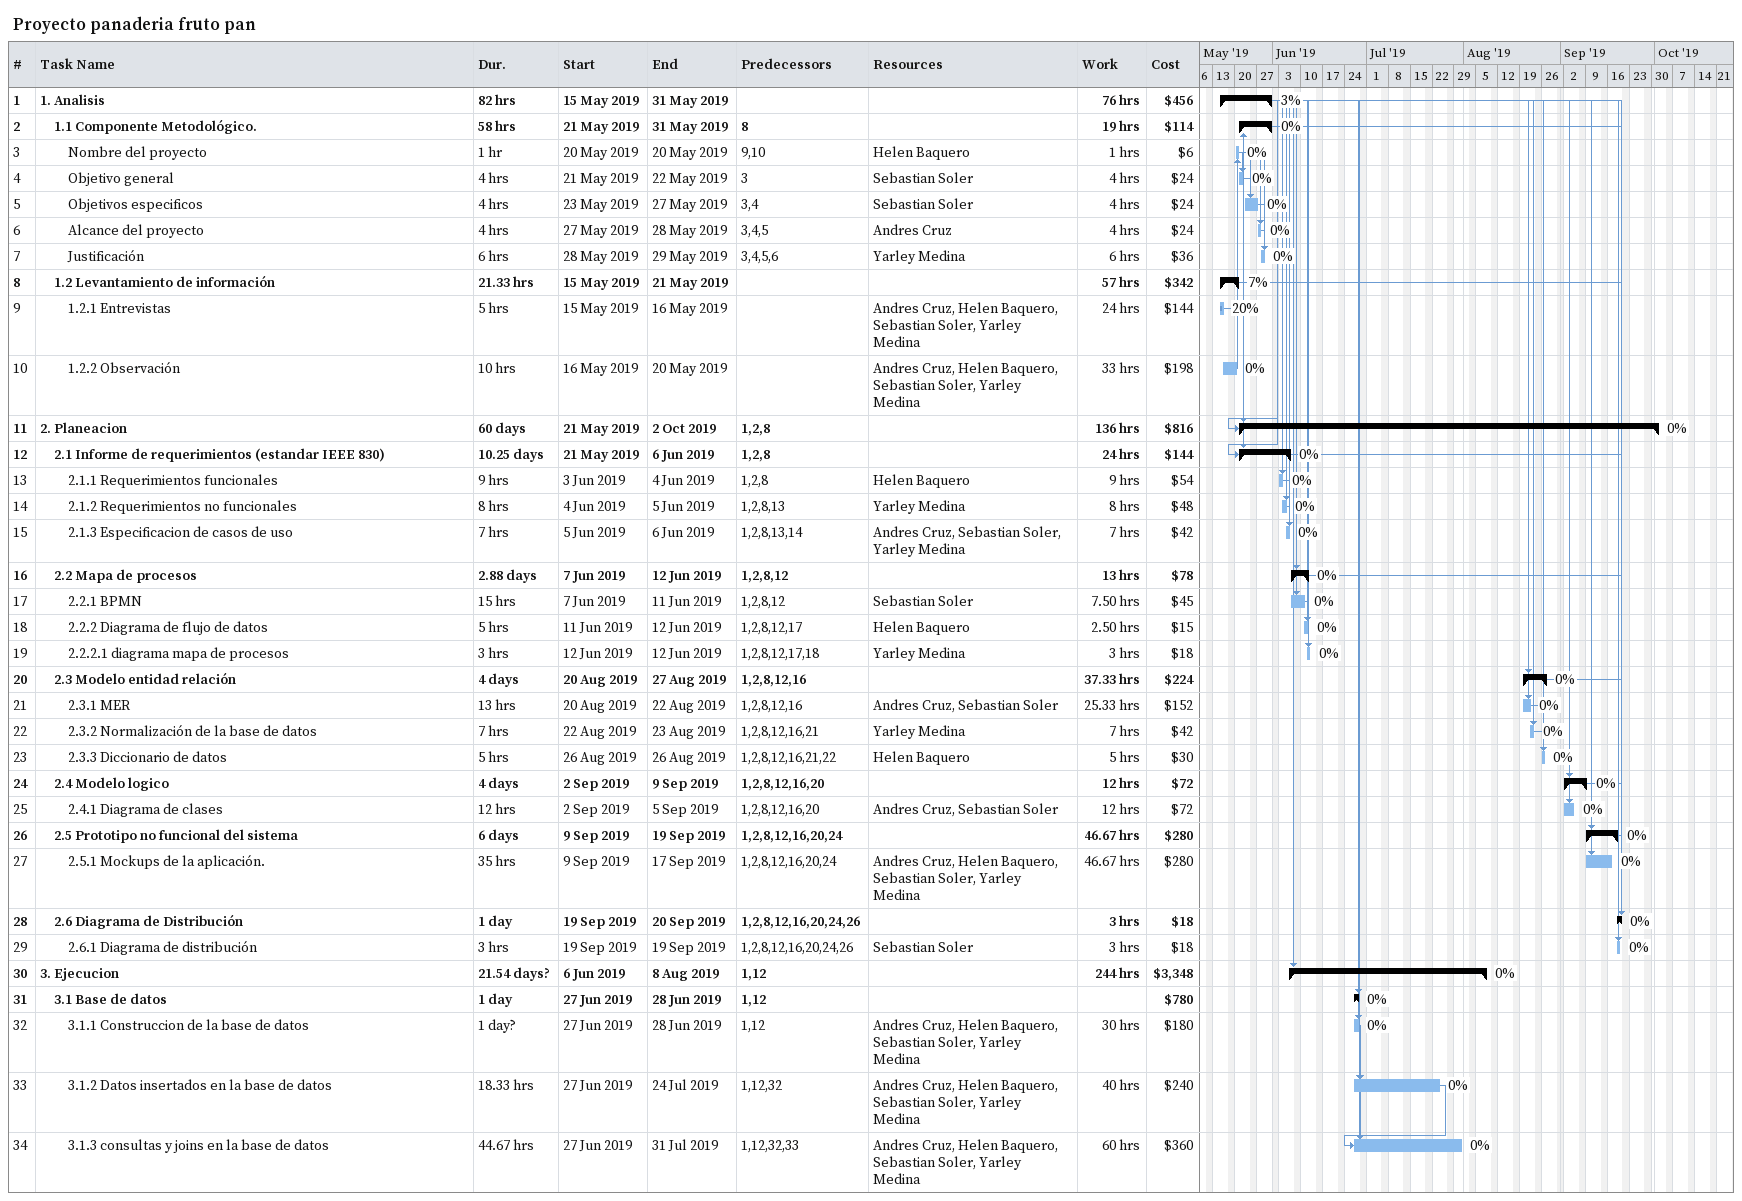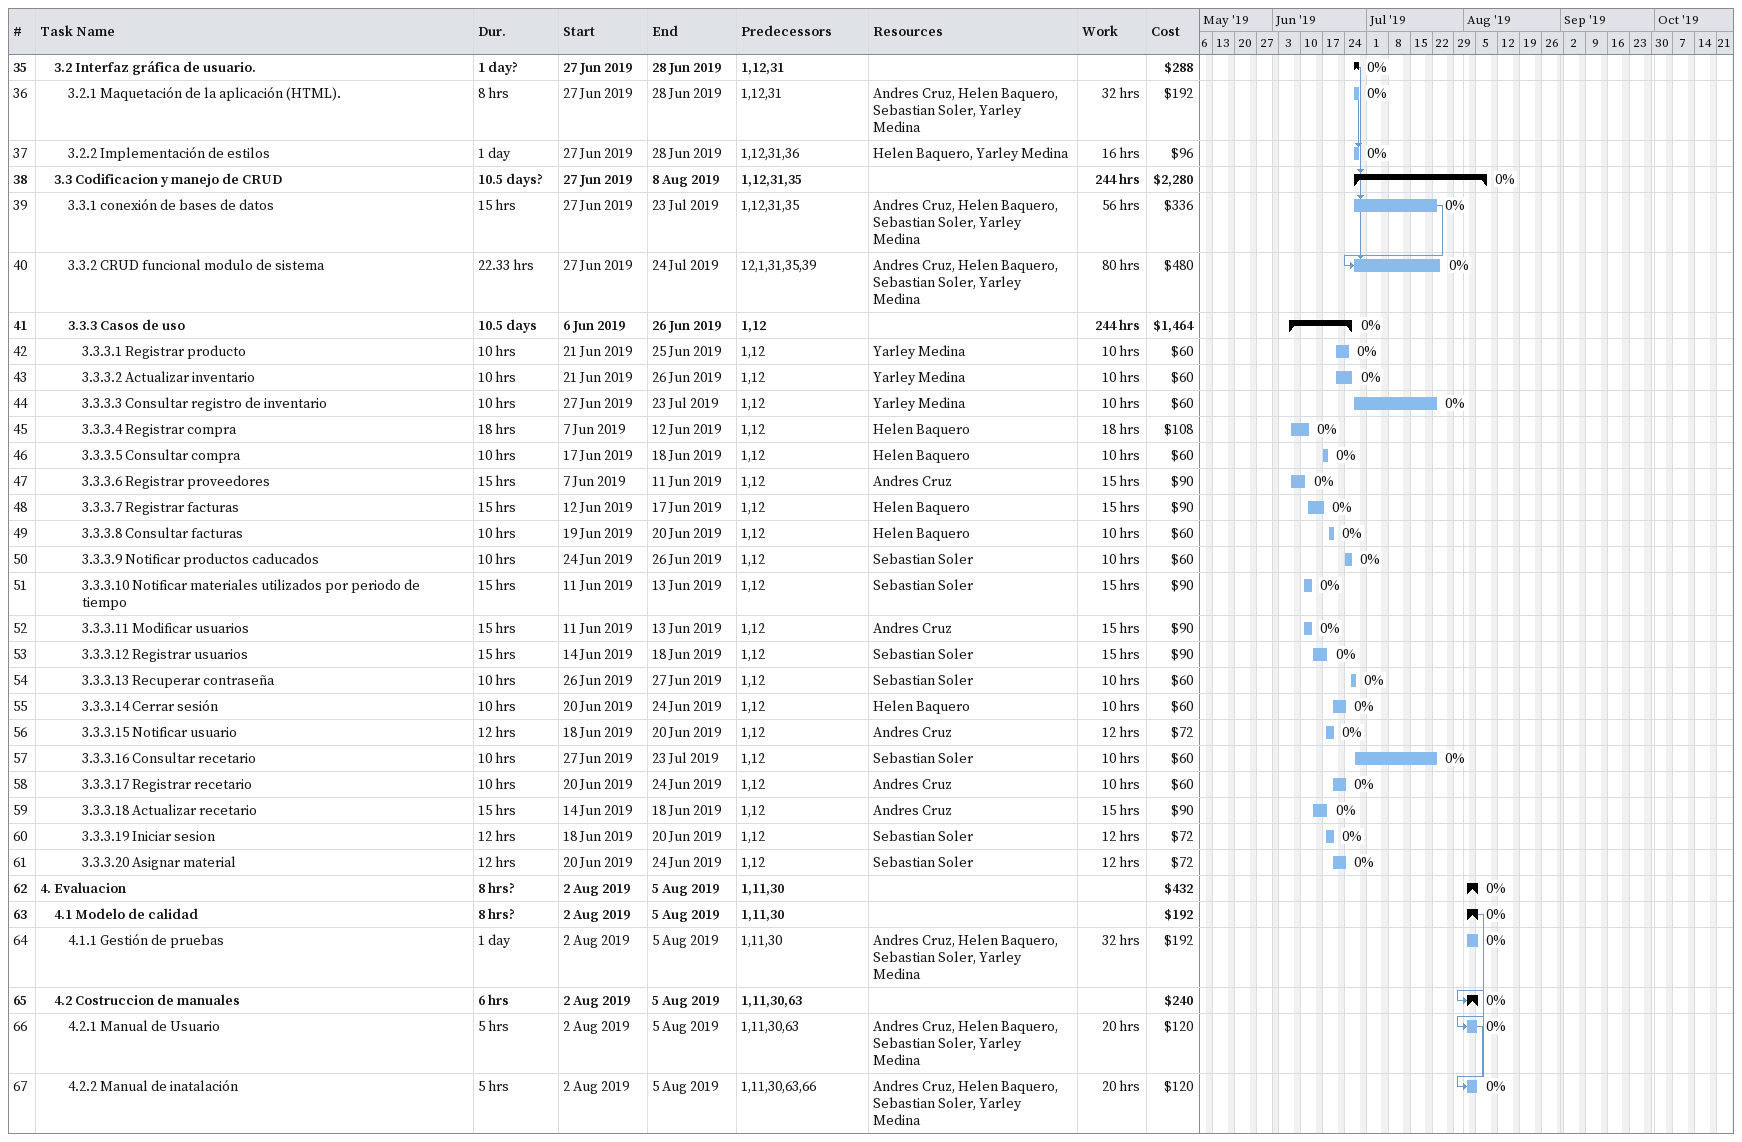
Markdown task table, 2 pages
Proyecto panaderia fruto pan

| ID | Level | Task | Duration | Start | Finish | Predecessors | Resources | % complete | Work (h) | Cost ($) |
|---|---|---|---|---|---|---|---|---|---|---|
| 1 | 1 | **1. Analisis** | 82h | 2019-05-15 | 2019-05-31 |  |  | 3 | 76 | 456 |
| 2 | 2 | **1.1 Componente Metodológico.** | 58h | 2019-05-21 | 2019-05-31 | 8 |  | 0 | 19 | 114 |
| 3 | 3 | Nombre del proyecto | 1h | 2019-05-20 | 2019-05-20 | 9, 10 | Helen Baquero | 0 | 1 | 6 |
| 4 | 3 | Objetivo general | 4h | 2019-05-21 | 2019-05-22 | 3 | Sebastian Soler | 0 | 4 | 24 |
| 5 | 3 | Objetivos especificos | 4h | 2019-05-23 | 2019-05-27 | 3, 4 | Sebastian Soler | 0 | 4 | 24 |
| 6 | 3 | Alcance del proyecto | 4h | 2019-05-27 | 2019-05-28 | 3, 4, 5 | Andres Cruz | 0 | 4 | 24 |
| 7 | 3 | Justificación | 6h | 2019-05-28 | 2019-05-29 | 3, 4, 5, 6 | Yarley Medina | 0 | 6 | 36 |
| 8 | 2 | **1.2 Levantamiento de información** | 21.33h | 2019-05-15 | 2019-05-21 |  |  | 7 | 57 | 342 |
| 9 | 3 | 1.2.1 Entrevistas | 5h | 2019-05-15 | 2019-05-16 |  | Andres Cruz, Helen Baquero, Sebastian Soler, Yarley Medina | 20 | 24 | 144 |
| 10 | 3 | 1.2.2 Observación | 10h | 2019-05-16 | 2019-05-20 |  | Andres Cruz, Helen Baquero, Sebastian Soler, Yarley Medina | 0 | 33 | 198 |
| 11 | 1 | **2. Planeacion** | 60d | 2019-05-21 | 2019-10-02 | 1, 2, 8 |  | 0 | 136 | 816 |
| 12 | 2 | **2.1 Informe de requerimientos (estandar IEEE 830)** | 10.25d | 2019-05-21 | 2019-06-06 | 1, 2, 8 |  | 0 | 24 | 144 |
| 13 | 3 | 2.1.1 Requerimientos funcionales | 9h | 2019-06-03 | 2019-06-04 | 1, 2, 8 | Helen Baquero | 0 | 9 | 54 |
| 14 | 3 | 2.1.2 Requerimientos no funcionales | 8h | 2019-06-04 | 2019-06-05 | 1, 2, 8, 13 | Yarley Medina | 0 | 8 | 48 |
| 15 | 3 | 2.1.3 Especificacion de casos de uso | 7h | 2019-06-05 | 2019-06-06 | 1, 2, 8, 13, 14 | Andres Cruz, Sebastian Soler, Yarley Medina | 0 | 7 | 42 |
| 16 | 2 | **2.2 Mapa de procesos** | 2.88d | 2019-06-07 | 2019-06-12 | 1, 2, 8, 12 |  | 0 | 13 | 78 |
| 17 | 3 | 2.2.1 BPMN | 15h | 2019-06-07 | 2019-06-11 | 1, 2, 8, 12 | Sebastian Soler | 0 | 7.50 | 45 |
| 18 | 3 | 2.2.2 Diagrama de flujo de datos | 5h | 2019-06-11 | 2019-06-12 | 1, 2, 8, 12, 17 | Helen Baquero | 0 | 2.50 | 15 |
| 19 | 3 | 2.2.2.1 diagrama mapa de procesos | 3h | 2019-06-12 | 2019-06-12 | 1, 2, 8, 12, 17, 18 | Yarley Medina | 0 | 3 | 18 |
| 20 | 2 | **2.3 Modelo entidad relación** | 4d | 2019-08-20 | 2019-08-27 | 1, 2, 8, 12, 16 |  | 0 | 37.33 | 224 |
| 21 | 3 | 2.3.1 MER | 13h | 2019-08-20 | 2019-08-22 | 1, 2, 8, 12, 16 | Andres Cruz, Sebastian Soler | 0 | 25.33 | 152 |
| 22 | 3 | 2.3.2 Normalización de la base de datos | 7h | 2019-08-22 | 2019-08-23 | 1, 2, 8, 12, 16, 21 | Yarley Medina | 0 | 7 | 42 |
| 23 | 3 | 2.3.3 Diccionario de datos | 5h | 2019-08-26 | 2019-08-26 | 1, 2, 8, 12, 16, 21, 22 | Helen Baquero | 0 | 5 | 30 |
| 24 | 2 | **2.4 Modelo logico** | 4d | 2019-09-02 | 2019-09-09 | 1, 2, 8, 12, 16, 20 |  | 0 | 12 | 72 |
| 25 | 3 | 2.4.1 Diagrama de clases | 12h | 2019-09-02 | 2019-09-05 | 1, 2, 8, 12, 16, 20 | Andres Cruz, Sebastian Soler | 0 | 12 | 72 |
| 26 | 2 | **2.5 Prototipo no funcional del sistema** | 6d | 2019-09-09 | 2019-09-19 | 1, 2, 8, 12, 16, 20, 24 |  | 0 | 46.67 | 280 |
| 27 | 3 | 2.5.1 Mockups de la aplicación. | 35h | 2019-09-09 | 2019-09-17 | 1, 2, 8, 12, 16, 20, 24 | Andres Cruz, Helen Baquero, Sebastian Soler, Yarley Medina | 0 | 46.67 | 280 |
| 28 | 2 | **2.6 Diagrama de Distribución** | 1d | 2019-09-19 | 2019-09-20 | 1, 2, 8, 12, 16, 20, 24, 26 |  | 0 | 3 | 18 |
| 29 | 3 | 2.6.1 Diagrama de distribución | 3h | 2019-09-19 | 2019-09-19 | 1, 2, 8, 12, 16, 20, 24, 26 | Sebastian Soler | 0 | 3 | 18 |
| 30 | 1 | **3. Ejecucion** | 21.54d? | 2019-06-06 | 2019-08-08 | 1, 12 |  | 0 | 244 | 3348 |
| 31 | 2 | **3.1 Base de datos** | 1d | 2019-06-27 | 2019-06-28 | 1, 12 |  | 0 |  | 780 |
| 32 | 3 | 3.1.1 Construccion de la base de datos | 1d? | 2019-06-27 | 2019-06-28 | 1, 12 | Andres Cruz, Helen Baquero, Sebastian Soler, Yarley Medina | 0 | 30 | 180 |
| 33 | 3 | 3.1.2 Datos insertados en la base de datos | 18.33h | 2019-06-27 | 2019-07-24 | 1, 12, 32 | Andres Cruz, Helen Baquero, Sebastian Soler, Yarley Medina | 0 | 40 | 240 |
| 34 | 3 | 3.1.3 consultas y joins en la base de datos | 44.67h | 2019-06-27 | 2019-07-31 | 1, 12, 32, 33 | Andres Cruz, Helen Baquero, Sebastian Soler, Yarley Medina | 0 | 60 | 360 |
| 35 | 2 | **3.2 Interfaz gráfica de usuario.** | 1d? | 2019-06-27 | 2019-06-28 | 1, 12, 31 |  | 0 |  | 288 |
| 36 | 3 | 3.2.1 Maquetación de la aplicación (HTML). | 8h | 2019-06-27 | 2019-06-28 | 1, 12, 31 | Andres Cruz, Helen Baquero, Sebastian Soler, Yarley Medina | 0 | 32 | 192 |
| 37 | 3 | 3.2.2 Implementación de estilos | 1d | 2019-06-27 | 2019-06-28 | 1, 12, 31, 36 | Helen Baquero, Yarley Medina | 0 | 16 | 96 |
| 38 | 2 | **3.3 Codificacion y manejo de CRUD** | 10.5d? | 2019-06-27 | 2019-08-08 | 1, 12, 31, 35 |  | 0 | 244 | 2280 |
| 39 | 3 | 3.3.1 conexión de bases de datos | 15h | 2019-06-27 | 2019-07-23 | 1, 12, 31, 35 | Andres Cruz, Helen Baquero, Sebastian Soler, Yarley Medina | 0 | 56 | 336 |
| 40 | 3 | 3.3.2 CRUD funcional modulo de sistema | 22.33h | 2019-06-27 | 2019-07-24 | 12, 1, 31, 35, 39 | Andres Cruz, Helen Baquero, Sebastian Soler, Yarley Medina | 0 | 80 | 480 |
| 41 | 3 | **3.3.3 Casos de uso** | 10.5d | 2019-06-06 | 2019-06-26 | 1, 12 |  | 0 | 244 | 1464 |
| 42 | 4 | 3.3.3.1 Registrar producto | 10h | 2019-06-21 | 2019-06-25 | 1, 12 | Yarley Medina | 0 | 10 | 60 |
| 43 | 4 | 3.3.3.2 Actualizar inventario | 10h | 2019-06-21 | 2019-06-26 | 1, 12 | Yarley Medina | 0 | 10 | 60 |
| 44 | 4 | 3.3.3.3 Consultar registro de inventario | 10h | 2019-06-27 | 2019-07-23 | 1, 12 | Yarley Medina | 0 | 10 | 60 |
| 45 | 4 | 3.3.3.4 Registrar compra | 18h | 2019-06-07 | 2019-06-12 | 1, 12 | Helen Baquero | 0 | 18 | 108 |
| 46 | 4 | 3.3.3.5 Consultar compra | 10h | 2019-06-17 | 2019-06-18 | 1, 12 | Helen Baquero | 0 | 10 | 60 |
| 47 | 4 | 3.3.3.6 Registrar proveedores | 15h | 2019-06-07 | 2019-06-11 | 1, 12 | Andres Cruz | 0 | 15 | 90 |
| 48 | 4 | 3.3.3.7 Registrar facturas | 15h | 2019-06-12 | 2019-06-17 | 1, 12 | Helen Baquero | 0 | 15 | 90 |
| 49 | 4 | 3.3.3.8 Consultar facturas | 10h | 2019-06-19 | 2019-06-20 | 1, 12 | Helen Baquero | 0 | 10 | 60 |
| 50 | 4 | 3.3.3.9 Notificar productos caducados | 10h | 2019-06-24 | 2019-06-26 | 1, 12 | Sebastian Soler | 0 | 10 | 60 |
| 51 | 4 | 3.3.3.10 Notificar materiales utilizados por periodo de tiempo | 15h | 2019-06-11 | 2019-06-13 | 1, 12 | Sebastian Soler | 0 | 15 | 90 |
| 52 | 4 | 3.3.3.11 Modificar usuarios | 15h | 2019-06-11 | 2019-06-13 | 1, 12 | Andres Cruz | 0 | 15 | 90 |
| 53 | 4 | 3.3.3.12 Registrar usuarios | 15h | 2019-06-14 | 2019-06-18 | 1, 12 | Sebastian Soler | 0 | 15 | 90 |
| 54 | 4 | 3.3.3.13 Recuperar contraseña | 10h | 2019-06-26 | 2019-06-27 | 1, 12 | Sebastian Soler | 0 | 10 | 60 |
| 55 | 4 | 3.3.3.14 Cerrar sesión | 10h | 2019-06-20 | 2019-06-24 | 1, 12 | Helen Baquero | 0 | 10 | 60 |
| 56 | 4 | 3.3.3.15 Notificar usuario | 12h | 2019-06-18 | 2019-06-20 | 1, 12 | Andres Cruz | 0 | 12 | 72 |
| 57 | 4 | 3.3.3.16 Consultar recetario | 10h | 2019-06-27 | 2019-07-23 | 1, 12 | Sebastian Soler | 0 | 10 | 60 |
| 58 | 4 | 3.3.3.17 Registrar recetario | 10h | 2019-06-20 | 2019-06-24 | 1, 12 | Andres Cruz | 0 | 10 | 60 |
| 59 | 4 | 3.3.3.18 Actualizar recetario | 15h | 2019-06-14 | 2019-06-18 | 1, 12 | Andres Cruz | 0 | 15 | 90 |
| 60 | 4 | 3.3.3.19 Iniciar sesion | 12h | 2019-06-18 | 2019-06-20 | 1, 12 | Sebastian Soler | 0 | 12 | 72 |
| 61 | 4 | 3.3.3.20 Asignar material | 12h | 2019-06-20 | 2019-06-24 | 1, 12 | Sebastian Soler | 0 | 12 | 72 |
| 62 | 1 | **4. Evaluacion** | 8h? | 2019-08-02 | 2019-08-05 | 1, 11, 30 |  | 0 |  | 432 |
| 63 | 2 | **4.1 Modelo de calidad** | 8h? | 2019-08-02 | 2019-08-05 | 1, 11, 30 |  | 0 |  | 192 |
| 64 | 3 | 4.1.1 Gestión de pruebas | 1d | 2019-08-02 | 2019-08-05 | 1, 11, 30 | Andres Cruz, Helen Baquero, Sebastian Soler, Yarley Medina | 0 | 32 | 192 |
| 65 | 2 | **4.2 Costruccion de manuales** | 6h | 2019-08-02 | 2019-08-05 | 1, 11, 30, 63 |  | 0 |  | 240 |
| 66 | 3 | 4.2.1 Manual de Usuario | 5h | 2019-08-02 | 2019-08-05 | 1, 11, 30, 63 | Andres Cruz, Helen Baquero, Sebastian Soler, Yarley Medina | 0 | 20 | 120 |
| 67 | 3 | 4.2.2 Manual de inatalación | 5h | 2019-08-02 | 2019-08-05 | 1, 11, 30, 63, 66 | Andres Cruz, Helen Baquero, Sebastian Soler, Yarley Medina | 0 | 20 | 120 |
